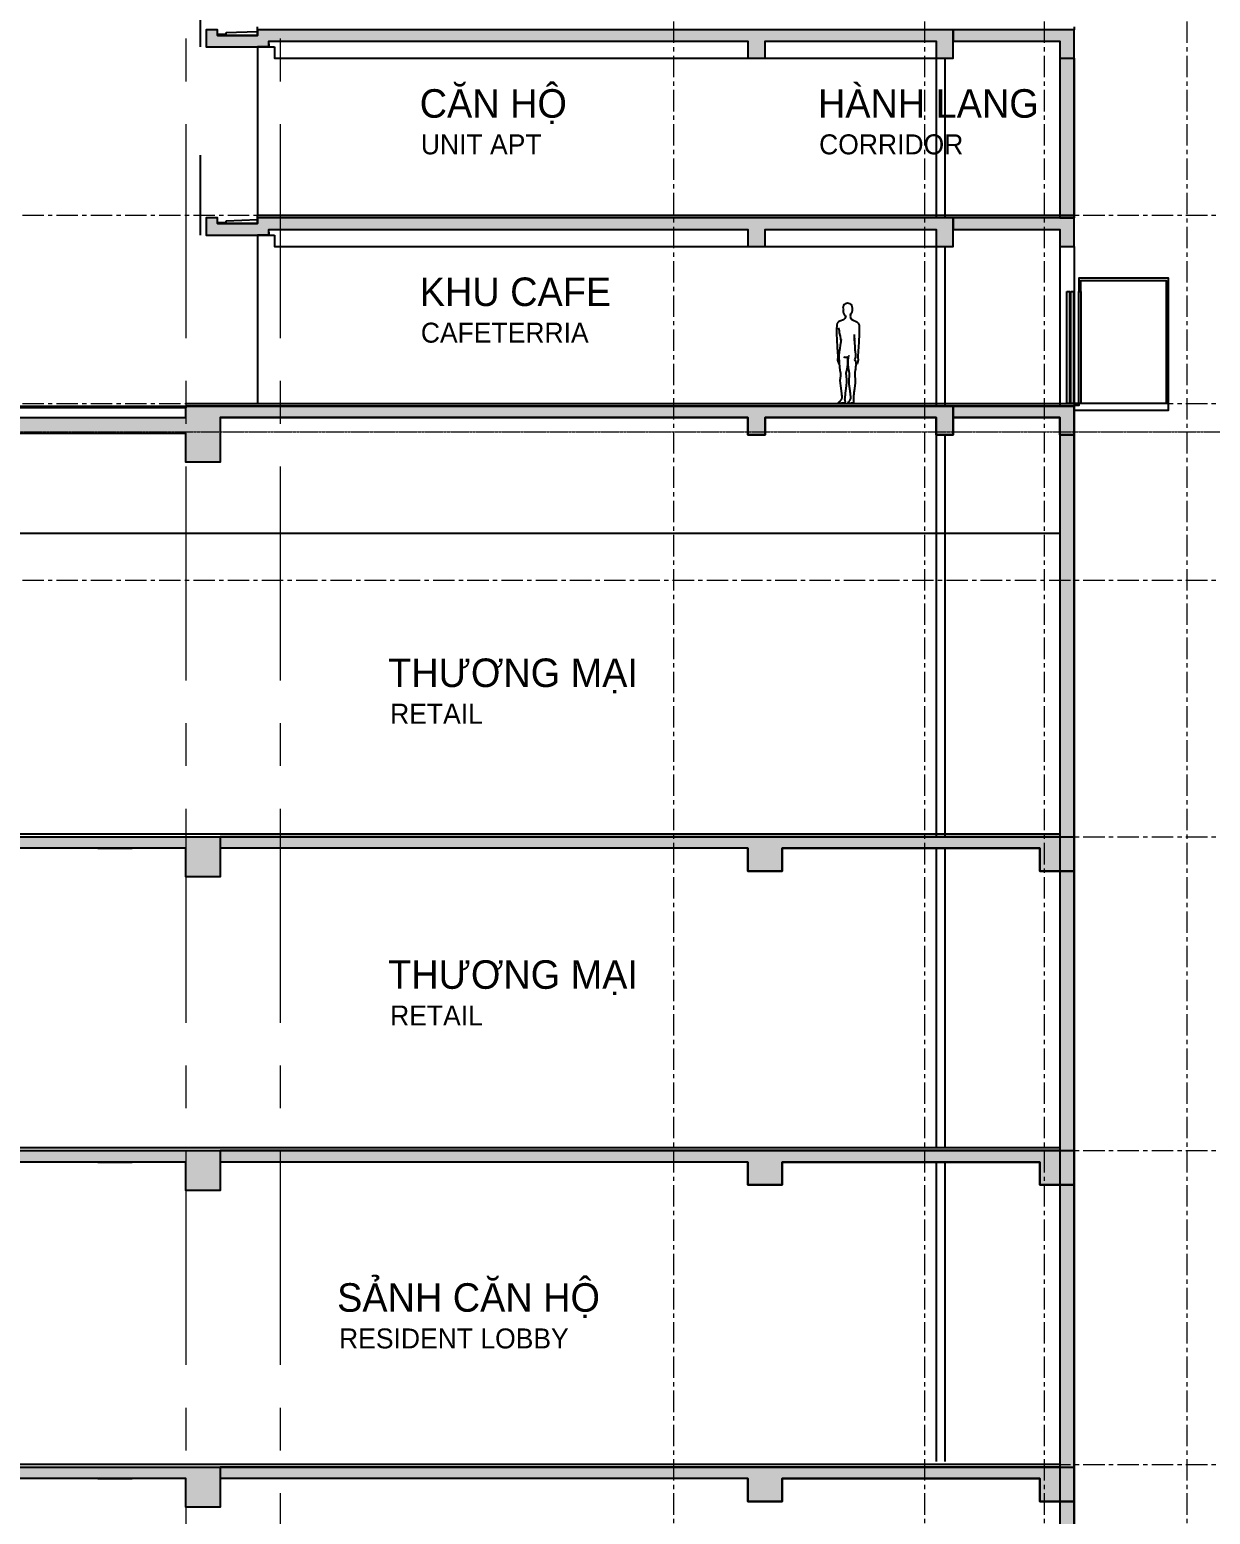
# Model space of a CAD drawing. Header units: millimetres. Extents: x -100356 to 314685, y 446 to 1273965.
# Drawn here: x 80260 to 100959, y 164211 to 190236 of the extents above; entities that cross this region are included whole.
import ezdxf
from ezdxf.xclip import XClip

# ---------------------------------------------------------------- set-up
doc = ezdxf.new("R2010")
doc.units = ezdxf.units.MM
doc.header["$XCLIPFRAME"] = 2
doc.linetypes.add('section$0$CENTER', pattern=[2, 1.25, -0.25, 0.25, -0.25])
doc.linetypes.add('section$0$Kume - Center 2', pattern=[9, 3, -1.5, 3, -1.5])
for name, color, linetype, lineweight in [('@ color hatch', 7, 'Continuous', 13), ('Hatch-wall', 251, 'Continuous', 5), ('section$0$A-_DETA----_E', 8, 'Continuous', 9), ('section$0$A-_FLORLEVL_E', 7, 'Continuous', 5), ('section$0$A-_WALL----_E', 1, 'Continuous', 9), ('section$0$A-_WALL----_H', 1, 'Continuous', 18), ('section$0$NKC_TRUC', 8, 'section$0$CENTER', 13)]:
    doc.layers.add(name, color=color, linetype=linetype, lineweight=lineweight)
for name, color, linetype in [('section$0$CAY', 94, 'Continuous'), ('section$0$FIN', 3, 'Continuous'), ('section$0$NAM', 3, 'Continuous'), ('section$0$STR', 7, 'Continuous'), ('STR', 7, 'Continuous')]:
    doc.layers.add(name, color=color, linetype=linetype)
doc.styles.add('section$0$Arial', font='Font - TrueType - Arial.ttf', dxfattribs={"width": 0.95, "height": 770})

# ---------------------------------------------------------------- blocks, each defined once
blk = doc.blocks.new('section$0$grid section')
at = {"layer": 'section$0$NKC_TRUC', "ltscale": 300}
for p, q in [((-141943.9, 22400), (0, 22400)), ((-141943.9, 19100), (0, 19100)), ((-141943.9, 16000), (-4445, 16000)), ((-141943.9, 11500), (-4445, 11500)), ((-141943.9, 6000), (0, 6000)), ((-141943.9, 500), (0, 500))]:
    blk.add_line(p, q, dxfattribs=at)
blk = doc.blocks.new('section$0$section')
at = {"layer": 'section$0$A-_DETA----_E', "linetype": 'section$0$Kume - Center 2'}
blk.add_line((-180903, 208252), (-56304, 208252), dxfattribs=at)
blk = doc.blocks.new('section$0$PHONG')
at = {"layer": 'section$0$NAM', "attachment_point": 1, "style": 'section$0$Arial'}
for s, width, insert, char_height in [('CĂN HỘ', 6747.84, (2532, 2091), 500), ('HÀNH LANG', 6747.84, (9514, 2091), 500), ('CĂN HỘ', 6747.84, (23266, 2091), 500), ('CĂN HỘ', 6747.84, (40890, 2091), 500), ('\\pt1050;CORRIDOR', 3815.51, (9534, 1299), 350), ('UNIT APT', 3815.51, (2552, 1299), 350), ('UNIT APT', 3815.51, (23285, 1299), 350), ('UNIT APT', 3815.51, (40910, 1299), 350)]:
    blk.add_mtext_dynamic_manual_height_columns(s, width=width, gutter_width=1, heights=[0], dxfattribs=dict(at, insert=insert, char_height=char_height))
blk = doc.blocks.new('section$0$ROOM 01')
at = {"layer": 'Hatch-wall', "ltscale": 0.5}
h = blk.add_hatch(color=256, dxfattribs=at)
h.dxf.hatch_style = 1
h.paths.add_polyline_path([(36485, 240516), (36485, 243810), (47160, 243810), (47160, 243710), (47860, 243710), (47860, 243810), (48060, 243810), (48060, 243510), (46960, 243510), (46960, 243610), (36735, 243610), (36735, 240516)])
h.paths.add_polyline_path([(16680, 243810), (16680, 243810), (33985, 243810), (33985, 242138), (35285, 242138), (35285, 241988), (33985, 241988), (33985, 240510), (33735, 240510), (33735, 243610), (26072, 243610), (26072, 243310), (25772, 243310), (25772, 243610), (16930, 243610), (16930, 243810)])
h.paths.add_polyline_path([(16930, 240516), (16680, 240516), (16680, 243810), (16930, 243810)])
h.paths.add_polyline_path([(-1440, 243810), (-1440, 243510), (-340, 243510), (-340, 243610), (8060, 243610), (8060, 243310), (8360, 243310), (8360, 243610), (11360, 243610), (11360, 243310), (11660, 243310), (11660, 243610), (13530, 243610), (13530, 240510), (13780, 240510), (13780, 243810), (-540, 243810), (-540, 243710), (-1240, 243710), (-1240, 243810)])
at = {"layer": 'section$0$FIN'}
for p, q in [((-1540, 243510), (-1540, 244910)), ((-540, 243810), (-540, 243860)), ((13780, 243860), (13780, 243810, 0)), ((-1240, 243730), (-1090, 243730)), ((-1090, 243760), (-540, 243780)), ((-1090, 243730), (-1090, 243760)), ((-540, 243510, 0), (-540, 240560, 0)), ((-440, 243510), (-240, 243510)), ((-240, 243510), (-240, 243460))]:
    blk.add_line(p, q, dxfattribs=at)
at = {"layer": 'section$0$FIN', "ltscale": 10}
for p, q in [((8360, 243310, 0), (11660, 243310, 0)), ((11360, 243310), (11360, 240510, 0)), ((11510, 243310, 0), (11510, 240510, 0))]:
    blk.add_line(p, q, dxfattribs=at)
at = {"layer": 'section$0$FIN'}
blk.add_lwpolyline([(-240, 243510), (-240, 243460), (-240, 243460), (-240, 243460), (-240, 243460), (-240, 243310), (8210, 243310)], dxfattribs=at)
at = {"layer": 'section$0$STR', "ltscale": 10}
for p, q in [((-1240, 243710), (-540, 243710)), ((-540, 243710), (-540, 243810)), ((-1440, 243510), (-540, 243510)), ((13530, 243310, 0), (13530, 240510, 0)), ((13780, 243310, 0), (13780, 240510, 0))]:
    blk.add_line(p, q, dxfattribs=at)
for points in [[(-1240, 243710), (-1240, 243810), (-1440, 243810), (-1440, 243510), (-1240, 243510)], [(8360, 243610), (11360, 243610), (11360, 243310), (11660, 243310), (11660, 243810), (-540, 243810)], [(-340, 243560), (-340, 243610), (8060, 243610)], [(-340, 243560), (-340, 243510), (-540, 243510), (-540, 243510)]]:
    blk.add_lwpolyline(points, dxfattribs=at)
at = {"layer": 'section$0$STR', "ltscale": 10, "elevation": 0}
blk.add_lwpolyline([(8060, 243610), (8060, 243310), (8360, 243310), (8360, 243610)], dxfattribs=at)
at = {"layer": 'section$0$STR'}
blk.add_lwpolyline([(13530, 243810), (11660, 243810), (11660, 243610), (13530, 243610)], dxfattribs=at)
at = {"layer": 'section$0$STR', "elevation": 0}
blk.add_lwpolyline([(13530, 243610), (13530, 243310), (13780, 243310), (13780, 243810), (13530, 243810)], dxfattribs=at)
at = {"layer": 'STR', "ltscale": 0.5}
blk.add_lwpolyline([(-1440, 243810), (-1440, 243510), (-340, 243510), (-340, 243610), (8060, 243610), (8060, 243310), (8360, 243310), (8360, 243610), (11360, 243610), (11360, 243310), (11660, 243310), (11660, 243610), (13530, 243610), (13530, 240510), (13780, 240510), (13780, 243810), (-540, 243810), (-540, 243710), (-1240, 243710), (-1240, 243810)], close=True, dxfattribs=at)
at = {"layer": 'section$0$STR'}
blk.add_blockref('section$0$PHONG', (-227, 240676), dxfattribs=at)
blk = doc.blocks.new('section$0$PODIUM')
at = {"layer": 'Hatch-wall', "ltscale": 0.5}
h = blk.add_hatch(color=256, dxfattribs=at)
h.dxf.hatch_style = 1
h.paths.add_polyline_path([(-28518, 21000), (-28518, 23000), (-36718, 23000), (-44940, 22200), (-65371, 22200), (-65371, 21000)], flags=16)
h.paths.add_polyline_path([(-67390, 22200), (-67390, 22400), (-65871, 22400), (-65871, 23250), (-65721, 23250), (-65721, 23000), (-65571, 23000), (-65571, 24100), (-65371, 24027), (-65371, 22600), (-44940, 22600), (-36718, 23400), (-36718, 23927), (-36518, 23927), (-36518, 23400), (-28518, 23400), (-28518, 24027), (-28318, 24100), (-28318, 24000), (-28318, 23850), (-12725, 23850), (-12725, 24050), (2849, 24050), (2849, 23550), (2599, 23550), (2599, 23850), (729, 23850), (729, 23550), (429, 23550), (429, 23850), (-2571, 23850), (-2571, 23550), (-2871, 23550), (-2871, 23850), (-12125, 23850), (-12125, 23070), (-12725, 23070), (-12725, 23570), (-16690, 23570), (-16690, 23370), (-16990, 23370), (-16990, 23570), (-16990, 23720), (-28318, 23720), (-28318, 23420), (-28318, 23370), (-28318, 23720), (-28318, 20600), (-65871, 20600), (-65871, 22200)])
h = blk.add_hatch(color=256, dxfattribs=at)
h.dxf.hatch_style = 1
h.paths.add_polyline_path([(2849, 23550), (2599, 23550), (2599, -2800), (2849, -2800)])
h = blk.add_hatch(color=256, dxfattribs=at)
h.dxf.hatch_style = 1
h.paths.add_polyline_path([(-67390, 16500), (2849, 16500), (2849, 15900), (2249, 15900), (2249, 16300), (-2271, 16300), (-2271, 15900), (-2871, 15900), (-2871, 16300), (-12125, 16300), (-12125, 15800), (-12725, 15800), (-12725, 16300), (-16690, 16300), (-16690, 15900), (-17290, 15900), (-17290, 16300), (-28318, 16300), (-28318, 15800), (-28918, 15800), (-28918, 16300), (-37160, 16300), (-37160, 15800), (-37760, 15800), (-37760, 16300), (-44540, 16300), (-44540, 15900), (-45140, 15900), (-45140, 16300), (-56690, 16300), (-56690, 15800), (-57290, 15800), (-57290, 16300), (-66450, 16300), (-66450, 15800), (-67050, 15800), (-67050, 16300), (-67390, 16300)])
h = blk.add_hatch(color=256, dxfattribs=at)
h.dxf.hatch_style = 1
h.paths.add_polyline_path([(-67390, 11000), (2849, 11000), (2849, 10400), (2249, 10400), (2249, 10800), (-2271, 10800), (-2271, 10400), (-2871, 10400), (-2871, 10800), (-12125, 10800), (-12125, 10300), (-12725, 10300), (-12725, 10800), (-16690, 10800), (-16690, 10400), (-17290, 10400), (-17290, 10800), (-28318, 10800), (-28318, 10300), (-28918, 10300), (-28918, 10800), (-37160, 10800), (-37160, 10300), (-37760, 10300), (-37760, 10800), (-44540, 10800), (-44540, 10400), (-45140, 10400), (-45140, 10800), (-56690, 10800), (-56690, 10300), (-57290, 10300), (-57290, 10800), (-66450, 10800), (-66450, 10300), (-67050, 10300), (-67050, 10800), (-67390, 10800)])
h = blk.add_hatch(color=256, dxfattribs=at)
h.dxf.hatch_style = 1
h.paths.add_polyline_path([(-67390, 5450), (2849, 5450), (2849, 4850), (2249, 4850), (2249, 5250), (-2271, 5250), (-2271, 4850), (-2871, 4850), (-2871, 5250), (-12125, 5250), (-12125, 4750), (-12725, 4750), (-12725, 5250), (-16690, 5250), (-16690, 4850), (-17290, 4850), (-17290, 5250), (-28318, 5250), (-28318, 4750), (-28918, 4750), (-28918, 5250), (-37160, 5250), (-37160, 4750), (-37760, 4750), (-37760, 5250), (-44540, 5250), (-44540, 4850), (-45140, 4850), (-45140, 5250), (-56690, 5250), (-56690, 4750), (-57290, 4750), (-57290, 5250), (-66450, 5250), (-66450, 4750), (-67390, 4750), (-67390, 5250)])
at = {"layer": 'section$0$FIN'}
for p, q in [((-12725, 24100, 0), (2849, 24100)), ((2849, 24100), (2849, 24050, 0)), ((2599, 21820, 0), (-28318, 21820)), ((2599, 16550, 0), (-37160, 16550)), ((2599, 11050, 0), (-37160, 11050)), ((2599, 5500, 0), (-37160, 5500))]:
    blk.add_line(p, q, dxfattribs=at)
at = {"layer": 'section$0$FIN', "ltscale": 10}
for p, q in [((429, 23550, 0), (429, 16500, 0)), ((579, 23550), (579, 16500, 0)), ((429, 16300, 0), (429, 11050)), ((579, 16300, 0), (579, 11050, 0)), ((429, 10800, 0), (429, 5550)), ((579, 10800, 0), (579, 5550, 0))]:
    blk.add_line(p, q, dxfattribs=at)
at = {"layer": 'section$0$FIN'}
blk.add_lwpolyline([(-28318, 24050), (-12725, 24050), (-12725, 24023), (-28318, 24023)], close=True, dxfattribs=at)
at = {"layer": 'section$0$STR', "ltscale": 10}
for p, q in [((2599, 23550, 0), (2599, 16500, 0)), ((2849, 23550), (2849, -1800, 0)), ((2599, 15900, 0), (2599, 11000, 0)), ((2599, 10400, 0), (2599, 5450, 0))]:
    blk.add_line(p, q, dxfattribs=at)
for points in [[(-2571, 23850), (429, 23850), (429, 23550), (729, 23550), (729, 24050), (-12725, 24050)], [(-12125, 23850), (-9046, 23850)], [(-9046, 23850), (-3633, 23850)], [(-3633, 23850), (-2871, 23850)]]:
    blk.add_lwpolyline(points, dxfattribs=at)
at = {"layer": 'section$0$STR'}
for points in [[(2599, 24050), (729, 24050), (729, 23850), (2599, 23850)], [(-37160, 16500), (2599, 16500), (-12125, 16500), (-12125, 16300), (-12125, 16300), (-12125, 15800), (-12725, 15800), (-12725, 16300), (-13668, 16300)], [(-14268, 16300), (-16690, 16300)], [(-14268, 16300), (-14268, 16300), (-13668, 16300), (-13668, 16300)], [(-2871, 16300), (-12125, 16300)], [(-2271, 16300), (2249, 16300)], [(-37160, 11000), (2599, 11000), (-12125, 11000), (-12125, 10800), (-12125, 10800), (-12125, 10300), (-12725, 10300), (-12725, 10800), (-13668, 10800)], [(-14268, 10800), (-16690, 10800)], [(-14268, 10800), (-14268, 10800), (-13668, 10800), (-13668, 10800)], [(-2871, 10800), (-12125, 10800)], [(-2271, 10800), (2249, 10800)], [(-37160, 5450), (2599, 5450), (-12125, 5450), (-12125, 5250), (-12125, 5250), (-12125, 4750), (-12725, 4750), (-12725, 5250), (-13668, 5250)], [(-14268, 5250), (-16690, 5250)], [(-14268, 5250), (-14268, 5250), (-13668, 5250), (-13668, 5250)], [(-2871, 5250), (-12125, 5250)], [(-2271, 5250), (2249, 5250)]]:
    blk.add_lwpolyline(points, dxfattribs=at)
at = {"layer": 'section$0$STR', "elevation": 0}
for points in [[(2599, 23850), (2599, 23550), (2849, 23550), (2849, 24050), (2599, 24050)], [(-2871, 16300), (-2871, 15900), (-2271, 15900), (-2271, 16300)], [(2249, 16300), (2249, 15900), (2849, 15900), (2849, 16300)], [(-2871, 10800), (-2871, 10400), (-2271, 10400), (-2271, 10800)], [(2249, 10800), (2249, 10400), (2849, 10400), (2849, 10800)], [(-2871, 5250), (-2871, 4850), (-2271, 4850), (-2271, 5250)], [(2249, 5250), (2249, 4850), (2849, 4850), (2849, 5250)]]:
    blk.add_lwpolyline(points, dxfattribs=at)
at = {"layer": 'section$0$STR', "ltscale": 10, "elevation": 0}
blk.add_lwpolyline([(-2871, 23850), (-2871, 23550), (-2571, 23550), (-2571, 23850)], dxfattribs=at)
at = {"layer": 'STR', "ltscale": 0.5}
for points in [[(-28318, 23850), (-12725, 23850), (-12725, 24050), (2849, 24050), (2849, 23550), (2599, 23550), (2599, 23850), (729, 23850), (729, 23550), (429, 23550), (429, 23850), (-2571, 23850), (-2571, 23550), (-2871, 23550), (-2871, 23850), (-12125, 23850), (-12125, 23070), (-12725, 23070), (-12725, 23570), (-16690, 23570)], [(-67390, 16500), (2849, 16500), (2849, 15900), (2249, 15900), (2249, 16300), (-2271, 16300), (-2271, 15900), (-2871, 15900), (-2871, 16300), (-12125, 16300), (-12125, 15800), (-12725, 15800), (-12725, 16300), (-16690, 16300)], [(-67390, 11000), (2849, 11000), (2849, 10400), (2249, 10400), (2249, 10800), (-2271, 10800), (-2271, 10400), (-2871, 10400), (-2871, 10800), (-12125, 10800), (-12125, 10300), (-12725, 10300), (-12725, 10800), (-16690, 10800)], [(-67390, 5450), (2849, 5450), (2849, 4850), (2249, 4850), (2249, 5250), (-2271, 5250), (-2271, 4850), (-2871, 4850), (-2871, 5250), (-12125, 5250), (-12125, 4750), (-12725, 4750), (-12725, 5250), (-16690, 5250)]]:
    blk.add_lwpolyline(points, dxfattribs=at)
blk.add_lwpolyline([(2849, 23550), (2599, 23550), (2599, -1800), (2849, -1800)], close=True, dxfattribs=at)
blk = doc.blocks.new('section$0$elv')
at = {"layer": 'section$0$FIN'}
for points in [[(0, -118), (-1651, -118), (-1651, 2196), (-78, 2196), (-78, 1961)], [(-118, 1961), (-118, 2157), (-1612, 2157), (-1612, 0), (-78, 0)], [(-78, 1961), (-118, 1961)], [(-78, 0), (0, 0), (0, -118)], [(-78, 0), (-78, -39), (0, -39)]]:
    blk.add_lwpolyline(points, dxfattribs=at)
at = {"layer": 'section$0$STR'}
blk.add_lwpolyline([(-118, 0), (-78, 0), (-78, 1961), (-118, 1961)], close=True, dxfattribs=at)
blk = doc.blocks.new('section$0$A$C15F334A9')
at = {"layer": 'section$0$CAY'}
for p, q in [((-193, 1664), (-192, 1686)), ((-190, 1643), (-193, 1664)), ((-192, 1686), (-187, 1707)), ((-184, 1622), (-190, 1643)), ((-187, 1707), (-180, 1728)), ((-174, 1603), (-184, 1622)), ((-180, 1728), (-166, 1747)), ((-164, 1584), (-174, 1603)), ((-166, 1747), (-148, 1761)), ((-154, 1564), (-164, 1584)), ((-154, 1564), (-147, 1535)), ((-148, 1761), (-127, 1768)), ((-127, 1768), (-106, 1770)), ((-106, 1770), (-84, 1768)), ((-84, 1768), (-62, 1761)), ((-62, 1761), (-44, 1747)), ((-42, 1575), (-56, 1550)), ((-44, 1747), (-31, 1728)), ((-34, 1598), (-42, 1575)), ((-29, 1619), (-34, 1598)), ((-23, 1685), (-32, 1663)), ((-32, 1663), (-30, 1649)), ((-31, 1728), (-25, 1706)), ((-30, 1649), (-29, 1619)), ((-25, 1706), (-23, 1685)), ((-305, 1384), (-309, 1336)), ((-309, 1336), (-308, 1262)), ((-293, 1422), (-305, 1384)), ((-268, 1443), (-293, 1422)), ((-242, 1458), (-268, 1443)), ((-217, 1468), (-242, 1458)), ((-192, 1479), (-217, 1468)), ((-164, 1499), (-192, 1479)), ((-147, 1535), (-164, 1499)), ((-77, 1544), (-88, 1550)), ((-56, 1550), (-77, 1544)), ((-64, 1546), (-66, 1531)), ((-66, 1531), (-60, 1512)), ((-60, 1512), (-57, 1501)), ((-57, 1501), (-33, 1481)), ((-33, 1481), (29, 1455)), ((29, 1455), (52, 1443)), ((39, 1280), (44, 1308)), ((44, 1308), (52, 1336)), ((52, 1443), (78, 1422)), ((78, 1422), (86, 1384)), ((86, 1384), (90, 1309)), ((90, 1309), (88, 1242)), ((-308, 1262), (-306, 1201)), ((-306, 1201), (-301, 1120)), ((-301, 1120), (-300, 1080)), ((-300, 1080), (-297, 1011)), ((-235, 1003), (-231, 1080)), ((-227, 1061), (-234, 1021)), ((-232, 1120), (-228, 1147)), ((-231, 1080), (-232, 1120)), ((-228, 1147), (-223, 1221)), ((-224, 1090), (-227, 1061)), ((-222, 1121), (-224, 1090)), ((-223, 1158), (-222, 1121)), ((6, 1104), (12, 1143)), ((11, 1071), (6, 1104)), ((10, 1133), (13, 1100)), ((20, 1028), (11, 1071)), ((12, 1143), (22, 1191)), ((13, 1100), (12, 1080)), ((22, 1191), (38, 1250)), ((38, 1250), (39, 1280)), ((80, 1045), (77, 994)), ((82, 1080), (80, 1045)), ((83, 1120), (82, 1080)), ((88, 1242), (83, 1120)), ((-297, 1011), (-290, 926)), ((-285, 818), (-293, 775)), ((-290, 926), (-283, 841)), ((-283, 841), (-285, 818)), ((-247, 876), (-242, 916)), ((-247, 846), (-247, 876)), ((-247, 827), (-247, 846)), ((-243, 808), (-247, 827)), ((-234, 782), (-243, 808)), ((-242, 916), (-240, 946)), ((-240, 946), (-235, 1003)), ((-237, 768), (-234, 782)), ((-126, 852), (-120, 828)), ((-120, 828), (-98, 817)), ((-113, 824), (-101, 695)), ((-110, 763), (-108, 784)), ((-108, 784), (-107, 806)), ((-98, 817), (-59, 818)), ((-59, 818), (-38, 828)), ((25, 983), (20, 1028)), ((36, 926), (25, 983)), ((44, 841), (36, 926)), ((39, 719), (44, 841)), ((77, 994), (65, 841)), ((65, 841), (74, 774)), ((-293, 775), (-285, 749)), ((-285, 749), (-279, 721)), ((-279, 721), (-273, 708)), ((-273, 708), (-260, 703)), ((-260, 703), (-253, 708)), ((-254, 739), (-252, 748)), ((-253, 722), (-254, 739)), ((-253, 708), (-253, 722)), ((-253, 707), (-249, 676)), ((-252, 748), (-249, 748)), ((-249, 748), (-237, 768)), ((-249, 676), (-246, 650)), ((-246, 650), (-244, 629)), ((-244, 629), (-241, 612)), ((-241, 612), (-239, 599)), ((-239, 599), (-237, 588)), ((-237, 588), (-236, 580)), ((-236, 580), (-234, 574)), ((-234, 574), (-233, 568)), ((-233, 568), (-232, 563)), ((-232, 563), (-231, 558)), ((-231, 558), (-231, 554)), ((-231, 554), (-230, 550)), ((-230, 550), (-229, 546)), ((-229, 546), (-229, 542)), ((-229, 542), (-229, 538)), ((-229, 538), (-229, 534)), ((-229, 534), (-229, 529)), ((-229, 529), (-229, 524)), ((-229, 524), (-229, 519)), ((-140, 517), (-139, 521)), ((-139, 533), (-138, 539)), ((-139, 527), (-139, 533)), ((-139, 521), (-139, 527)), ((-138, 539), (-137, 546)), ((-137, 546), (-136, 554)), ((-136, 554), (-135, 562)), ((-135, 562), (-133, 570)), ((-133, 570), (-132, 578)), ((-132, 578), (-130, 586)), ((-130, 586), (-128, 594)), ((-128, 594), (-126, 602)), ((-126, 602), (-125, 609)), ((-125, 609), (-124, 616)), ((-124, 616), (-123, 623)), ((-123, 623), (-122, 629)), ((-122, 629), (-121, 636)), ((-121, 636), (-120, 643)), ((-120, 643), (-119, 651)), ((-119, 651), (-118, 660)), ((-118, 660), (-117, 671)), ((-117, 671), (-116, 682)), ((-116, 682), (-115, 696)), ((-115, 696), (-113, 710)), ((-113, 710), (-112, 726)), ((-112, 726), (-111, 744)), ((-111, 744), (-110, 763)), ((-101, 695), (-92, 615)), ((-92, 615), (-72, 541)), ((-72, 541), (-78, 499)), ((12, 499), (13, 541)), ((13, 541), (23, 590)), ((23, 590), (33, 655)), ((33, 655), (39, 719)), ((45, 708), (39, 703)), ((51, 708), (45, 708)), ((74, 774), (51, 708)), ((-238, 419), (-239, 413)), ((-239, 413), (-239, 408)), ((-239, 408), (-239, 402)), ((-239, 402), (-239, 396)), ((-239, 396), (-238, 391)), ((-237, 435), (-238, 430)), ((-238, 430), (-238, 424)), ((-238, 424), (-238, 419)), ((-238, 391), (-238, 385)), ((-238, 385), (-238, 379)), ((-238, 379), (-237, 373)), ((-236, 446), (-237, 440)), ((-237, 440), (-237, 435)), ((-237, 373), (-237, 367)), ((-237, 367), (-236, 361)), ((-235, 456), (-236, 451)), ((-236, 451), (-236, 446)), ((-236, 361), (-236, 355)), ((-236, 355), (-235, 349)), ((-234, 467), (-235, 461)), ((-235, 461), (-235, 456)), ((-235, 349), (-234, 343)), ((-233, 472), (-234, 467)), ((-234, 343), (-233, 336)), ((-232, 477), (-233, 472)), ((-233, 336), (-232, 329)), ((-231, 488), (-232, 483)), ((-232, 483), (-232, 477)), ((-232, 329), (-231, 322)), ((-230, 499), (-231, 493)), ((-231, 493), (-231, 488)), ((-231, 322), (-230, 314)), ((-229, 509), (-230, 504)), ((-230, 504), (-230, 499)), ((-230, 314), (-229, 305)), ((-229, 519), (-229, 514)), ((-229, 514), (-229, 509)), ((-229, 305), (-228, 296)), ((-228, 296), (-226, 286)), ((-226, 286), (-225, 275)), ((-225, 275), (-224, 264)), ((-224, 264), (-222, 252)), ((-146, 256), (-145, 266)), ((-145, 266), (-143, 277)), ((-143, 277), (-142, 287)), ((-142, 287), (-140, 296)), ((-140, 512), (-140, 517)), ((-139, 509), (-140, 512)), ((-140, 296), (-139, 305)), ((-139, 506), (-139, 509)), ((-139, 503), (-139, 506)), ((-139, 501), (-139, 503)), ((-139, 500), (-139, 501)), ((-139, 499), (-139, 500)), ((-139, 497), (-139, 499)), ((-139, 496), (-139, 497)), ((-139, 494), (-139, 496)), ((-138, 491), (-139, 494)), ((-139, 305), (-138, 314)), ((-138, 488), (-138, 491)), ((-138, 484), (-138, 488)), ((-137, 480), (-138, 484)), ((-138, 314), (-137, 322)), ((-137, 476), (-137, 480)), ((-136, 471), (-137, 476)), ((-137, 322), (-136, 330)), ((-136, 466), (-136, 471)), ((-135, 460), (-136, 466)), ((-136, 330), (-135, 337)), ((-134, 455), (-135, 460)), ((-135, 337), (-134, 343)), ((-134, 450), (-134, 455)), ((-133, 445), (-134, 450)), ((-134, 343), (-133, 350)), ((-132, 439), (-133, 445)), ((-133, 356), (-132, 362)), ((-133, 350), (-133, 356)), ((-132, 434), (-132, 439)), ((-131, 429), (-132, 434)), ((-132, 362), (-131, 368)), ((-131, 424), (-131, 429)), ((-130, 419), (-131, 424)), ((-131, 380), (-130, 385)), ((-131, 374), (-131, 380)), ((-131, 368), (-131, 374)), ((-130, 413), (-130, 419)), ((-130, 408), (-130, 413)), ((-130, 402), (-130, 408)), ((-130, 397), (-130, 402)), ((-130, 391), (-130, 397)), ((-130, 385), (-130, 391)), ((-78, 499), (-88, 419)), ((-88, 419), (-87, 390)), ((-87, 390), (-81, 321)), ((-81, 321), (-68, 234)), ((-3, 190), (15, 321)), ((23, 414), (12, 499)), ((15, 321), (23, 414)), ((-222, 252), (-220, 240)), ((-220, 240), (-219, 227)), ((-219, 227), (-217, 213)), ((-217, 213), (-215, 199)), ((-215, 199), (-214, 184)), ((-214, 184), (-212, 170)), ((-212, 170), (-211, 156)), ((-211, 156), (-209, 143)), ((-209, 61), (-210, 58)), ((-210, 58), (-210, 56)), ((-210, 56), (-210, 53)), ((-210, 53), (-210, 50)), ((-210, 50), (-210, 48)), ((-210, 48), (-209, 45)), ((-209, 143), (-208, 131)), ((-208, 69), (-209, 66)), ((-209, 66), (-209, 63)), ((-209, 63), (-209, 61)), ((-209, 45), (-209, 42)), ((-209, 42), (-209, 39)), ((-209, 39), (-208, 36)), ((-208, 131), (-207, 120)), ((-207, 79), (-208, 75)), ((-208, 75), (-208, 72)), ((-208, 72), (-208, 69)), ((-208, 36), (-208, 34)), ((-208, 34), (-207, 31)), ((-207, 120), (-207, 110)), ((-207, 110), (-207, 102)), ((-207, 102), (-206, 95)), ((-206, 95), (-207, 89)), ((-207, 89), (-207, 83)), ((-207, 83), (-207, 79)), ((-207, 31), (-206, 29)), ((-206, 29), (-206, 28)), ((-206, 28), (-205, 26)), ((-205, 26), (-204, 25)), ((-204, 25), (-203, 24)), ((-203, 24), (-202, 23)), ((-202, 23), (-200, 22)), ((-200, 22), (-199, 22)), ((-199, 22), (-197, 22)), ((-197, 22), (-196, 21)), ((-196, 21), (-194, 21)), ((-194, 21), (-192, 21)), ((-192, 21), (-190, 20)), ((-190, 20), (-188, 20)), ((-188, 20), (-187, 20)), ((-187, 20), (-185, 20)), ((-185, 20), (-183, 20)), ((-183, 20), (-182, 19)), ((-182, 19), (-181, 19)), ((-181, 19), (-180, 19)), ((-180, 19), (-179, 19)), ((-179, 19), (-178, 19)), ((-178, 19), (-177, 19)), ((-177, 19), (-175, 18)), ((-175, 18), (-174, 18)), ((-174, 18), (-173, 18)), ((-173, 18), (-171, 17)), ((-171, 17), (-170, 17)), ((-170, 17), (-168, 16)), ((-168, 16), (-166, 15)), ((-166, 15), (-163, 15)), ((-163, 15), (-161, 14)), ((-161, 120), (-160, 126)), ((-161, 115), (-161, 120)), ((-161, 111), (-161, 115)), ((-161, 106), (-161, 111)), ((-160, 103), (-161, 106)), ((-161, 14), (-158, 14)), ((-160, 132), (-159, 139)), ((-160, 126), (-160, 132)), ((-160, 99), (-160, 103)), ((-159, 96), (-160, 99)), ((-159, 146), (-158, 154)), ((-159, 139), (-159, 146)), ((-158, 93), (-159, 96)), ((-158, 154), (-157, 163)), ((-157, 90), (-158, 93)), ((-158, 14), (-156, 13)), ((-157, 163), (-156, 172)), ((-156, 87), (-157, 90)), ((-156, 172), (-155, 182)), ((-154, 85), (-156, 87)), ((-156, 13), (-153, 13)), ((-155, 182), (-154, 192)), ((-154, 192), (-153, 202)), ((-152, 81), (-154, 85)), ((-153, 202), (-152, 213)), ((-153, 13), (-149, 13)), ((-152, 213), (-150, 223)), ((-151, 78), (-152, 81)), ((-149, 74), (-151, 78)), ((-150, 223), (-149, 234)), ((-149, 234), (-148, 245)), ((-147, 71), (-149, 74)), ((-149, 13), (-146, 12)), ((-148, 245), (-146, 256)), ((-145, 67), (-147, 71)), ((-146, 12), (-143, 12)), ((-143, 63), (-145, 67)), ((-140, 60), (-143, 63)), ((-143, 12), (-140, 12)), ((-138, 56), (-140, 60)), ((-140, 12), (-137, 12)), ((-136, 53), (-138, 56)), ((-137, 12), (-134, 12)), ((-134, 50), (-136, 53)), ((-131, 47), (-134, 50)), ((-134, 12), (-131, 12)), ((-129, 45), (-131, 47)), ((-131, 12), (-129, 13)), ((-127, 43), (-129, 45)), ((-129, 13), (-126, 13)), ((-125, 41), (-127, 43)), ((-126, 13), (-124, 13)), ((-123, 39), (-125, 41)), ((-124, 13), (-122, 14)), ((-122, 38), (-123, 39)), ((-120, 36), (-122, 38)), ((-122, 14), (-121, 14)), ((-121, 14), (-119, 15)), ((-119, 35), (-120, 36)), ((-118, 34), (-119, 35)), ((-119, 15), (-118, 16)), ((-116, 32), (-118, 34)), ((-118, 16), (-117, 17)), ((-117, 17), (-116, 18)), ((-116, 31), (-116, 32)), ((-115, 30), (-116, 31)), ((-116, 18), (-115, 19)), ((-114, 29), (-115, 30)), ((-115, 19), (-114, 21)), ((-114, 27), (-114, 29)), ((-114, 26), (-114, 27)), ((-114, 25), (-114, 26)), ((-114, 23), (-114, 25)), ((-114, 22), (-114, 23)), ((-114, 21), (-114, 22)), ((-68, 234), (-63, 191)), ((-63, 191), (-60, 157)), ((-60, 157), (-57, 132)), ((-59, 57), (-60, 54)), ((-60, 54), (-60, 51)), ((-60, 51), (-60, 47)), ((-60, 47), (-59, 44)), ((-58, 63), (-59, 60)), ((-59, 60), (-59, 57)), ((-59, 44), (-59, 41)), ((-59, 41), (-58, 38)), ((-57, 68), (-58, 66)), ((-58, 66), (-58, 63)), ((-58, 38), (-56, 35)), ((-57, 132), (-55, 114)), ((-56, 71), (-57, 68)), ((-55, 75), (-56, 73)), ((-56, 73), (-56, 71)), ((-56, 35), (-55, 32)), ((-55, 114), (-54, 102)), ((-54, 78), (-55, 75)), ((-55, 32), (-53, 30)), ((-54, 102), (-53, 94)), ((-53, 83), (-54, 80)), ((-54, 80), (-54, 78)), ((-53, 94), (-53, 89)), ((-53, 89), (-53, 85)), ((-53, 85), (-53, 83)), ((-53, 30), (-51, 27)), ((-51, 27), (-49, 25)), ((-49, 25), (-47, 24)), ((-47, 24), (-45, 22)), ((-45, 22), (-43, 21)), ((-43, 21), (-40, 20)), ((-40, 20), (-38, 19)), ((-38, 19), (-36, 19)), ((-36, 19), (-33, 18)), ((-33, 18), (-31, 18)), ((-31, 18), (-29, 18)), ((-29, 18), (-26, 18)), ((-26, 18), (-24, 18)), ((-24, 18), (-22, 18)), ((-22, 18), (-20, 18)), ((-20, 18), (-17, 19)), ((-17, 19), (-15, 19)), ((-15, 19), (-13, 19)), ((-13, 19), (-11, 19)), ((-11, 19), (-9, 18)), ((-9, 18), (-7, 18)), ((-8, 131), (-7, 146)), ((-8, 120), (-8, 131)), ((-8, 112), (-8, 120)), ((-7, 105), (-8, 112)), ((-7, 146), (-5, 165)), ((-6, 101), (-7, 105)), ((-7, 18), (-5, 18)), ((-4, 97), (-6, 101)), ((-5, 165), (-3, 190)), ((-5, 18), (-3, 17)), ((-3, 94), (-4, 97)), ((-1, 90), (-3, 94)), ((-3, 17), (-1, 17)), ((0, 87), (-1, 90)), ((-1, 17), (2, 16)), ((2, 84), (0, 87)), ((4, 81), (2, 84)), ((2, 16), (4, 15)), ((6, 78), (4, 81)), ((4, 15), (6, 15)), ((7, 76), (6, 78)), ((6, 15), (9, 14)), ((9, 74), (7, 76)), ((11, 71), (9, 74)), ((9, 14), (12, 14)), ((12, 69), (11, 71)), ((14, 67), (12, 69)), ((12, 14), (15, 14)), ((16, 65), (14, 67)), ((15, 14), (19, 13)), ((18, 63), (16, 65)), ((20, 61), (18, 63)), ((19, 13), (22, 13)), ((22, 59), (20, 61)), ((25, 56), (22, 59)), ((22, 13), (25, 13)), ((27, 53), (25, 56)), ((25, 13), (29, 13)), ((30, 51), (27, 53)), ((29, 13), (32, 13)), ((34, 48), (30, 51)), ((32, 13), (36, 14)), ((37, 45), (34, 48)), ((36, 14), (39, 14)), ((40, 42), (37, 45)), ((39, 14), (42, 14)), ((43, 39), (40, 42)), ((42, 14), (45, 15)), ((46, 36), (43, 39)), ((45, 15), (47, 15)), ((49, 33), (46, 36)), ((47, 15), (50, 16)), ((51, 30), (49, 33)), ((50, 16), (52, 17)), ((53, 28), (51, 30)), ((52, 17), (53, 17)), ((54, 26), (53, 28)), ((53, 17), (55, 18)), ((55, 24), (54, 26)), ((56, 22), (55, 24)), ((55, 20), (56, 21)), ((55, 18), (55, 20)), ((56, 21), (56, 22))]:
    blk.add_line(p, q, dxfattribs=at)
blk = doc.blocks.new('section$0$ELEV')
at = {"layer": 'section$0$STR', "ltscale": 10}
for points in [[(-130, 1961), (-80, 1961), (-80, 0), (-130, 0)], [(-60, 1961), (-10, 1961), (-10, 0), (-60, 0)]]:
    blk.add_lwpolyline(points, close=True, dxfattribs=at)
at = {"layer": 'section$0$FIN', "xscale": -1}
blk.add_blockref('section$0$elv', (0, 0), dxfattribs=at)
at = {"layer": 'section$0$NAM', "xscale": -1}
blk.add_blockref('section$0$A$C15F334A9', (-4078, -14), dxfattribs=at)
blk = doc.blocks.new('section$0$4TH F')
at = {"layer": 'section$0$FIN'}
for p, q in [((-1000, -350), (-1000, 1050)), ((0, 0), (8900, 0, 0)), ((0, -50), (0, 0)), ((8900, 0, 0), (14320, 0)), ((14320, 0), (14320, -50, 0)), ((-700, -130), (-550, -130)), ((-550, -100), (0, -80)), ((-550, -130), (-550, -100)), ((0, -350, 0), (0, -3300, 0)), ((100, -350), (300, -350)), ((300, -350), (300, -400))]:
    blk.add_line(p, q, dxfattribs=at)
at = {"layer": 'section$0$FIN', "ltscale": 10}
for p, q in [((8900, -550, 0), (12200, -550, 0)), ((11900, -550), (11900, -3350, 0)), ((12050, -550, 0), (12050, -3350, 0))]:
    blk.add_line(p, q, dxfattribs=at)
at = {"layer": 'section$0$FIN'}
blk.add_lwpolyline([(300, -350), (300, -400), (300, -400), (300, -400), (300, -400), (300, -550), (8750, -550)], dxfattribs=at)
at = {"layer": 'section$0$STR', "ltscale": 10}
for p, q in [((-700, -150), (0, -150)), ((0, -150), (0, -50)), ((-900, -350), (0, -350)), ((14070, -550, 0), (14070, -3350, 0)), ((14320, -550, 0), (14320, -3350, 0))]:
    blk.add_line(p, q, dxfattribs=at)
for points in [[(-700, -150), (-700, -50), (-900, -50), (-900, -350), (-700, -350)], [(8900, -250), (11900, -250), (11900, -550), (12200, -550), (12200, -50), (0, -50)], [(200, -300), (200, -250), (8600, -250)], [(200, -300), (200, -350), (0, -350), (0, -350)]]:
    blk.add_lwpolyline(points, dxfattribs=at)
at = {"layer": 'section$0$STR', "ltscale": 10, "elevation": 0}
blk.add_lwpolyline([(8600, -250), (8600, -550), (8900, -550), (8900, -250)], dxfattribs=at)
at = {"layer": 'section$0$STR'}
blk.add_lwpolyline([(14070, -50), (12200, -50), (12200, -250), (14070, -250)], dxfattribs=at)
at = {"layer": 'section$0$STR', "elevation": 0}
blk.add_lwpolyline([(14070, -250), (14070, -550), (14320, -550), (14320, -50), (14070, -50)], dxfattribs=at)
at = {"layer": 'section$0$STR'}
blk.add_blockref('section$0$ELEV', (14320, -3301, 0), dxfattribs=at)
at = {"layer": 'section$0$NAM', "attachment_point": 1, "style": 'section$0$Arial'}
for s, width, insert, char_height in [('KHU CAFE', 6747.84, (2846, -1094), 500), ('CAFETERRIA', 3815.51, (2865, -1886), 350)]:
    blk.add_mtext_dynamic_manual_height_columns(s, width=width, gutter_width=1, heights=[0], dxfattribs=dict(at, insert=insert, char_height=char_height))
blk = doc.blocks.new('section')
at = {"layer": 'Hatch-wall', "ltscale": 0.5}
h = blk.add_hatch(color=256, dxfattribs=at)
h.dxf.hatch_style = 1
h.paths.add_polyline_path([(233215, 22350), (233215, 22050), (234315, 22050), (234315, 22150), (242715, 22150), (242715, 21850), (243015, 21850), (243015, 22150), (246015, 22150), (246015, 21850), (246315, 21850), (246315, 22150), (248185, 22150), (248185, 21850), (248435, 21850), (248435, 22350), (234115, 22350), (234115, 22250), (233415, 22250), (233415, 22350)])
at = {"layer": 'section$0$NKC_TRUC', "ltscale": 3000}
for p, q in [((232861, 95993), (232861, -15127)), ((234511, 95993), (234511, -15127))]:
    blk.add_line(p, q, dxfattribs=at)
at = {"layer": 'section$0$NKC_TRUC', "ltscale": 300}
for p, q in [((241411, 95993), (241411, -15127)), ((245811, 95993), (245811, -15127)), ((247911, 95993), (247911, -15127)), ((250411, 95993), (250411, -15127))]:
    blk.add_line(p, q, dxfattribs=at)
at = {"layer": 'STR', "ltscale": 0.5}
blk.add_lwpolyline([(233215, 22350), (233215, 22050), (234315, 22050), (234315, 22150), (242715, 22150), (242715, 21850), (243015, 21850), (243015, 22150), (246015, 22150), (246015, 21850), (246315, 21850), (246315, 22150), (248185, 22150), (248185, 21850), (248435, 21850), (248435, 22350), (234115, 22350), (234115, 22250), (233415, 22250), (233415, 22350)], close=True, dxfattribs=at)
at = {"layer": 'section$0$A-_FLORLEVL_E'}
for name, p in [('section$0$grid section', (298305, 0)), ('section$0$section', (346217, -189652))]:
    blk.add_blockref(name, p, dxfattribs=at)
at = {"layer": 'section$0$A-_WALL----_E'}
blk.add_blockref('section$0$4TH F', (234115, 22400), dxfattribs=at)
at = {"layer": 'section$0$A-_WALL----_H'}
blk.add_blockref('section$0$PODIUM', (245585, -5000), dxfattribs=at)
at = {"layer": 'section$0$STR'}
blk.add_blockref('section$0$ROOM 01', (234655, -218160), dxfattribs=at)
at = {"layer": 'section$0$NAM', "attachment_point": 1, "style": 'section$0$Arial'}
for s, width, insert, char_height in [('THƯƠNG MẠI', 8522.94, (236407, 14627), 500), ('RETAIL', 8675.31, (236441, 13834), 350), ('THƯƠNG MẠI', 8522.94, (236407, 9337), 500), ('RETAIL', 8675.31, (236441, 8544), 350), ('SẢNH CĂN HỘ', 8522.94, (235512, 3676), 500), ('RESIDENT LOBBY', 8675.31, (235546, 2883), 350)]:
    blk.add_mtext_dynamic_manual_height_columns(s, width=width, gutter_width=1, heights=[0], dxfattribs=dict(at, insert=insert, char_height=char_height))

msp = doc.modelspace()

# ---------------------------------------------------------------- block references
at = {"layer": '@ color hatch', "ltscale": 0.5}
ref = msp.add_blockref('section', (-149862.3, 164586), dxfattribs=at)
XClip(ref).set_block_clipping_path([(169394.0948857647, -24157.8838648469), (313883.7615168951, 101394.6180912155)])

doc.saveas('drawing.dxf')
